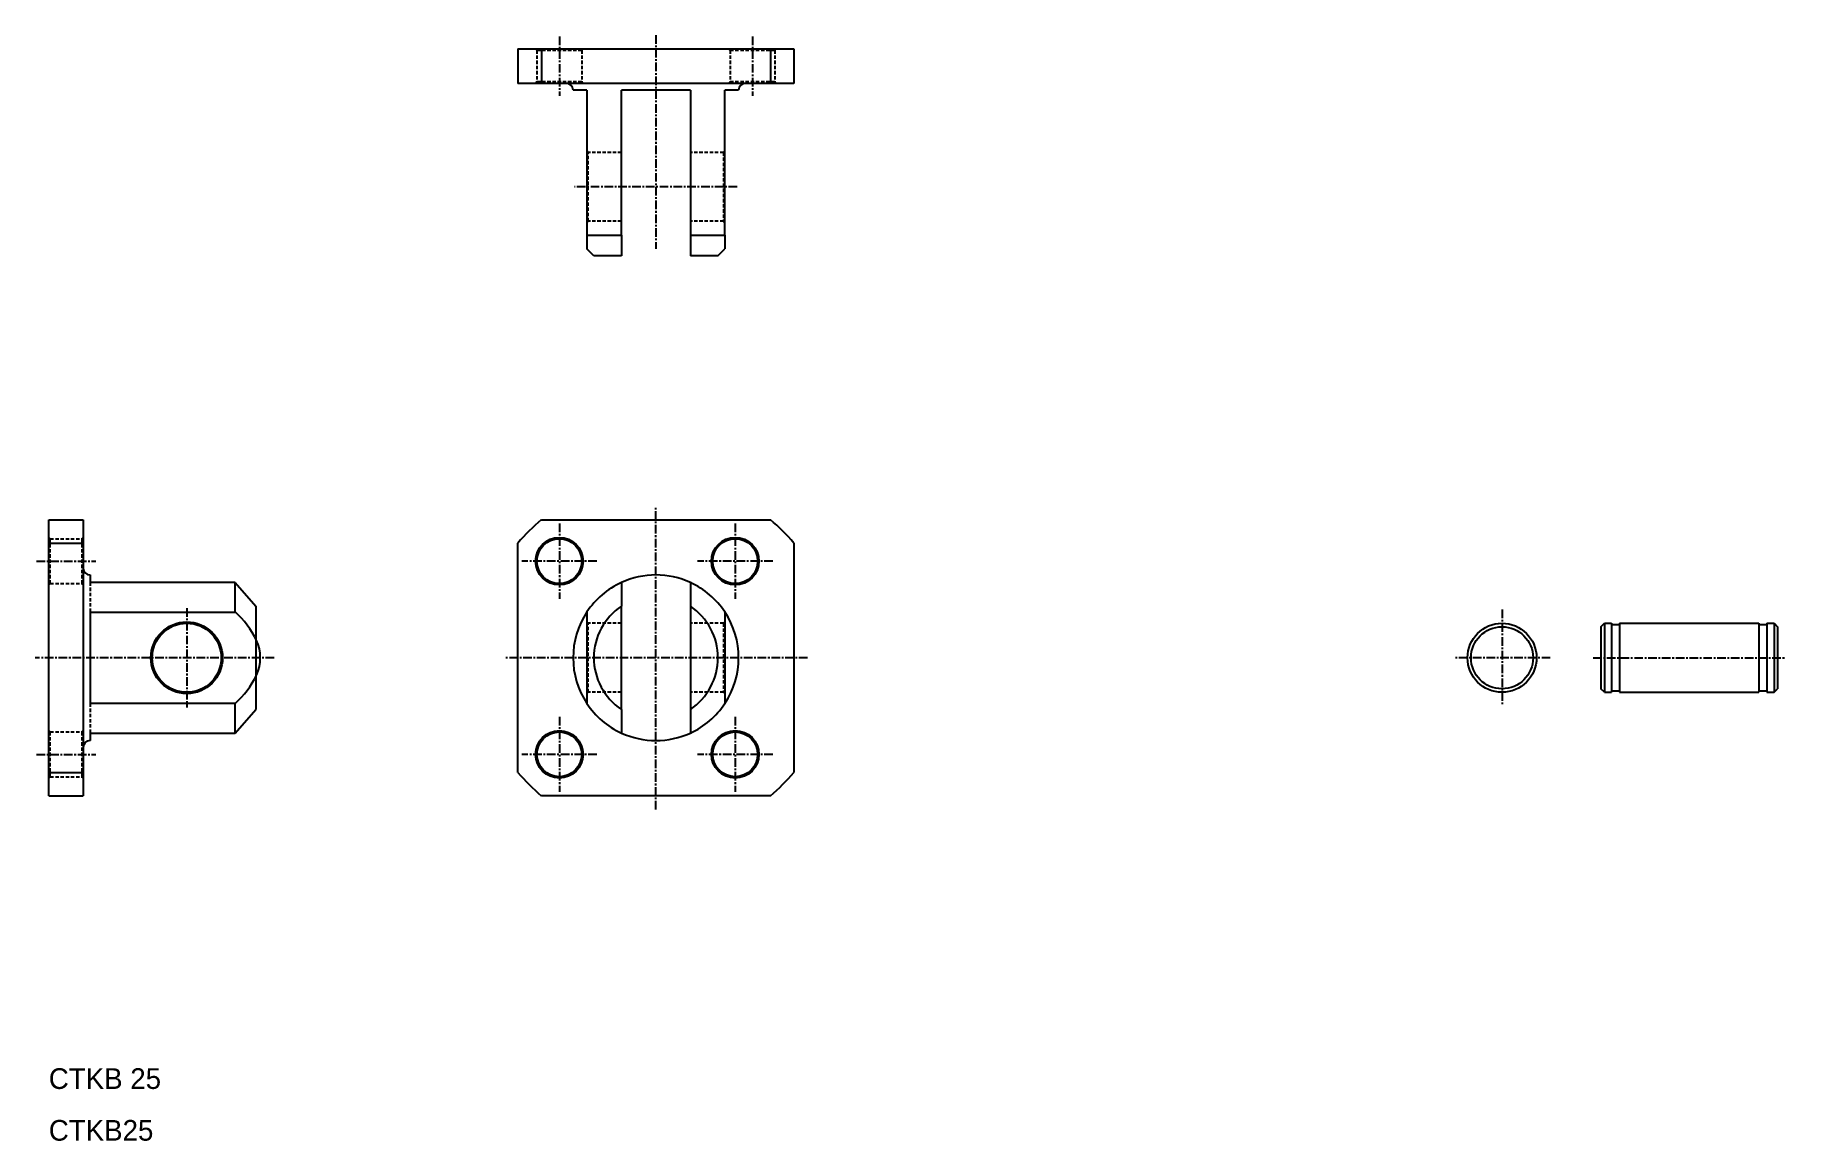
# Model space of a CAD drawing. Extents: x -2 to 252, y 0 to 160.
import ezdxf

# ---------------------------------------------------------------- set-up
doc = ezdxf.new("R2010")
doc.units = 0
doc.linetypes.add('CENTER', pattern=[2, 1.25, -0.25, 0.25, -0.25])
doc.linetypes.add('DASHED', pattern=[0.75, 0.5, -0.25])
doc.layers.get('0').update_dxf_attribs({"linetype": 'CONTINUOUS'})
doc.layers.add('CENTER', color=1, linetype='CENTER')

msp = doc.modelspace()

# ---------------------------------------------------------------- linework, layer by layer
at = {"color": 7, "linetype": 'CONTINUOUS'}
for p, q in [((68.03, 158.26), (68.03, 153.26)), ((68.03, 158.26), (108.03, 158.26)), ((71.42, 158.26), (71.42, 153.26)), ((104.64, 158.26), (104.64, 153.26)), ((108.03, 158.26), (108.03, 153.26)), ((108.03, 153.26), (68.03, 153.26)), ((78.03, 152.26), (76.03, 152.26)), ((78.03, 152.26), (78.03, 131.26)), ((83.03, 131.26), (83.03, 152.26)), ((93.03, 152.26), (83.03, 152.26)), ((93.03, 152.26), (93.03, 131.26)), ((98.03, 131.26), (98.03, 152.26)), ((100.03, 152.26), (98.03, 152.26)), ((78.03, 131.26), (83.03, 131.26)), ((78.03, 131.26), (78.03, 129.26)), ((83.03, 131.26), (83.03, 128.26)), ((93.03, 131.26), (93.03, 128.26)), ((93.03, 131.26), (98.03, 131.26)), ((98.03, 131.26), (98.03, 129.26)), ((79.03, 128.26), (78.03, 129.26)), ((83.03, 128.26), (79.03, 128.26)), ((97.03, 128.26), (93.03, 128.26)), ((97.03, 128.26), (98.03, 129.26)), ((0, 90), (5, 90)), ((0, 50), (0, 90)), ((5, 90), (5, 50)), ((71.42, 90), (104.64, 90)), ((0, 86.61), (5, 86.61)), ((68.03, 53.39), (68.03, 86.61)), ((108.03, 86.61), (108.03, 53.39)), ((6, 82), (6, 80.91)), ((27, 80.91), (6, 80.91)), ((27, 76.63), (27, 80.91)), ((27.01, 80.92), (30.02, 77.5)), ((83.03, 80.91), (83.03, 77.48)), ((93.03, 80.91), (93.03, 77.48)), ((6, 76.63), (27, 76.63)), ((6, 76.63), (6, 63.37)), ((6, 76.63), (6, 63.37)), ((30, 77.48), (30, 62.52)), ((78.03, 76.63), (78.03, 63.37)), ((83.03, 62.52), (83.03, 77.48)), ((93.03, 77.48), (93.03, 62.52)), ((98.03, 76.63), (98.03, 63.37)), ((225.07, 74.5), (225.57, 75)), ((225.07, 74.5), (225.07, 65.5)), ((225.57, 75), (225.57, 65)), ((225.57, 75), (226.62, 75)), ((226.62, 75), (226.62, 65)), ((226.62, 74.8), (227.77, 74.8)), ((227.77, 75), (247.97, 75)), ((227.77, 75), (227.77, 65)), ((247.97, 75), (247.97, 65)), ((247.97, 74.8), (249.12, 74.8)), ((249.12, 75), (249.12, 65)), ((249.12, 75), (250.17, 75)), ((250.17, 75), (250.17, 65)), ((250.17, 75), (250.67, 74.5)), ((250.67, 74.5), (250.67, 65.5)), ((225.57, 65), (225.07, 65.5)), ((225.57, 65), (226.62, 65)), ((226.62, 65.2), (227.77, 65.2)), ((227.77, 65), (247.97, 65)), ((247.97, 65.2), (249.12, 65.2)), ((249.12, 65), (250.17, 65)), ((250.17, 65), (250.67, 65.5)), ((27, 63.37), (6, 63.37)), ((27, 59.09), (27, 63.37)), ((27.01, 59.08), (30.02, 62.5)), ((83.03, 62.52), (83.03, 59.09)), ((93.03, 62.52), (93.03, 59.09)), ((6, 59.09), (27, 59.09)), ((6, 59.09), (6, 58)), ((0, 53.39), (5, 53.39)), ((0, 50), (5, 50)), ((104.64, 50), (71.42, 50))]:
    msp.add_line(p, q, dxfattribs=at)
at = {"color": 3, "linetype": 'DASHED'}
for p, q in [((70.78, 158.06), (70.58, 158.26)), ((70.78, 158.06), (77.28, 158.06)), ((70.78, 158.06), (70.78, 153.46)), ((77.28, 158.06), (77.48, 158.26)), ((77.28, 158.06), (77.28, 153.46)), ((98.78, 158.06), (98.58, 158.26)), ((98.78, 158.06), (105.28, 158.06)), ((98.78, 158.06), (98.78, 153.46)), ((105.28, 158.06), (105.48, 158.26)), ((105.28, 158.06), (105.28, 153.46)), ((70.78, 153.46), (70.58, 153.26)), ((77.28, 153.46), (70.78, 153.46)), ((77.28, 153.46), (77.48, 153.26)), ((98.78, 153.46), (98.58, 153.26)), ((105.28, 153.46), (98.78, 153.46)), ((105.28, 153.46), (105.48, 153.26)), ((78.23, 143.26), (78.03, 143.46)), ((78.23, 133.26), (78.23, 143.26)), ((83.03, 143.26), (78.23, 143.26)), ((97.83, 143.26), (93.03, 143.26)), ((97.83, 143.26), (98.03, 143.46)), ((97.83, 143.26), (97.83, 133.26)), ((78.23, 133.26), (78.03, 133.06)), ((83.03, 133.26), (78.23, 133.26)), ((97.83, 133.26), (93.03, 133.26)), ((97.83, 133.26), (98.03, 133.06)), ((0.2, 87.25), (0, 87.45)), ((0.2, 80.75), (0.2, 87.25)), ((0.2, 87.25), (4.8, 87.25)), ((4.8, 87.25), (5, 87.45)), ((4.8, 87.25), (4.8, 80.75)), ((0.2, 80.75), (0, 80.55)), ((0.2, 80.75), (4.8, 80.75)), ((4.8, 80.75), (5, 80.55)), ((6, 80.91), (6, 76.63)), ((78.23, 75), (78.03, 75.2)), ((78.23, 65), (78.23, 75)), ((83.03, 75), (78.23, 75)), ((97.83, 75), (93.03, 75)), ((97.83, 75), (98.03, 75.2)), ((97.83, 75), (97.83, 65)), ((78.23, 65), (78.03, 64.8)), ((83.03, 65), (78.23, 65)), ((97.83, 65), (93.03, 65)), ((97.83, 65), (98.03, 64.8)), ((6, 63.37), (6, 59.09)), ((0.2, 59.25), (0, 59.45)), ((0.2, 59.25), (4.8, 59.25)), ((0.2, 52.75), (0.2, 59.25)), ((4.8, 59.25), (5, 59.45)), ((4.8, 59.25), (4.8, 52.75)), ((0.2, 52.75), (0, 52.55)), ((0.2, 52.75), (4.8, 52.75)), ((4.8, 52.75), (5, 52.55))]:
    msp.add_line(p, q, dxfattribs=at)
at = {"color": 7, "linetype": 'CONTINUOUS'}
for centre, radius in [((74.03, 84), 3.45), ((74.03, 84), 3.25), ((99.53, 84), 3.45), ((99.53, 84), 3.25), ((20, 70), 5.2), ((20, 70), 5), ((210.73, 70), 5), ((210.73, 70), 4.5), ((74.03, 56), 3.45), ((74.03, 56), 3.25), ((99.53, 56), 3.45), ((99.53, 56), 3.25)]:
    msp.add_circle(centre, radius, dxfattribs=at)
for centre, radius, start, end in [((75.03, 152.26), 1, 0, 90), ((101.03, 152.26), 1, 90, 180), ((88.03, 70), 26, 129.7151, 140.2849), ((88.03, 70), 26, 39.7151, 50.2849), ((6, 83), 1, 180, 270), ((88.03, 70), 12, 65.3757, 114.6243), ((88.03, 70), 12, 114.6243, 146.4427), ((88.03, 70), 12, 33.5573, 65.3757), ((18.72, 67.17), 12.58, 25.1517, 48.8035), ((88.03, 70), 12, 146.4427, 213.5573), ((88.03, 70), 9, 123.749, 236.251), ((88.03, 70), 9, 303.749, 56.251), ((88.03, 70), 12, 326.4427, 33.5573), ((24.8, 70), 5.87, 334.6293, 25.3761), ((18.72, 72.83), 12.57, 311.1959, 334.8519), ((88.03, 70), 12, 213.5573, 245.3757), ((88.03, 70), 12, 294.6243, 326.4427), ((88.03, 70), 12, 245.3757, 294.6243), ((6, 57), 1, 90, 180), ((88.03, 70), 26, 219.7151, 230.2849), ((88.03, 70), 26, 309.7151, 320.2849)]:
    msp.add_arc(centre, radius, start, end, dxfattribs=at)
at = {"layer": 'CENTER', "color": 1, "linetype": 'CENTER'}
for p, q in [((74.03, 160.06), (74.03, 151.46)), ((88.03, 160.26), (88.03, 129.26)), ((102.03, 160.06), (102.03, 151.46)), ((99.83, 138.26), (76.23, 138.26)), ((88.03, 48), (88.03, 92)), ((74.03, 89.45), (74.03, 78.55)), ((99.53, 89.45), (99.53, 78.55)), ((-1.8, 84), (6.8, 84)), ((79.48, 84), (68.58, 84)), ((104.98, 84), (94.08, 84)), ((20, 77.2), (20, 62.8)), ((210.73, 77), (210.73, 63)), ((32.67, 70), (-2, 70)), ((110.03, 70), (66.03, 70)), ((217.73, 70), (203.73, 70)), ((223.92, 70), (251.9, 70)), ((74.03, 61.45), (74.03, 50.55)), ((99.53, 61.45), (99.53, 50.55)), ((-1.8, 56), (6.8, 56)), ((79.48, 56), (68.58, 56)), ((104.98, 56), (94.08, 56))]:
    msp.add_line(p, q, dxfattribs=at)

# ---------------------------------------------------------------- texts
for s, p in [('CTKB 25', (0, 7.5)), ('CTKB25', (0, 0))]:
    msp.add_text(s, height=3).set_placement(p)

doc.saveas('drawing.dxf')
